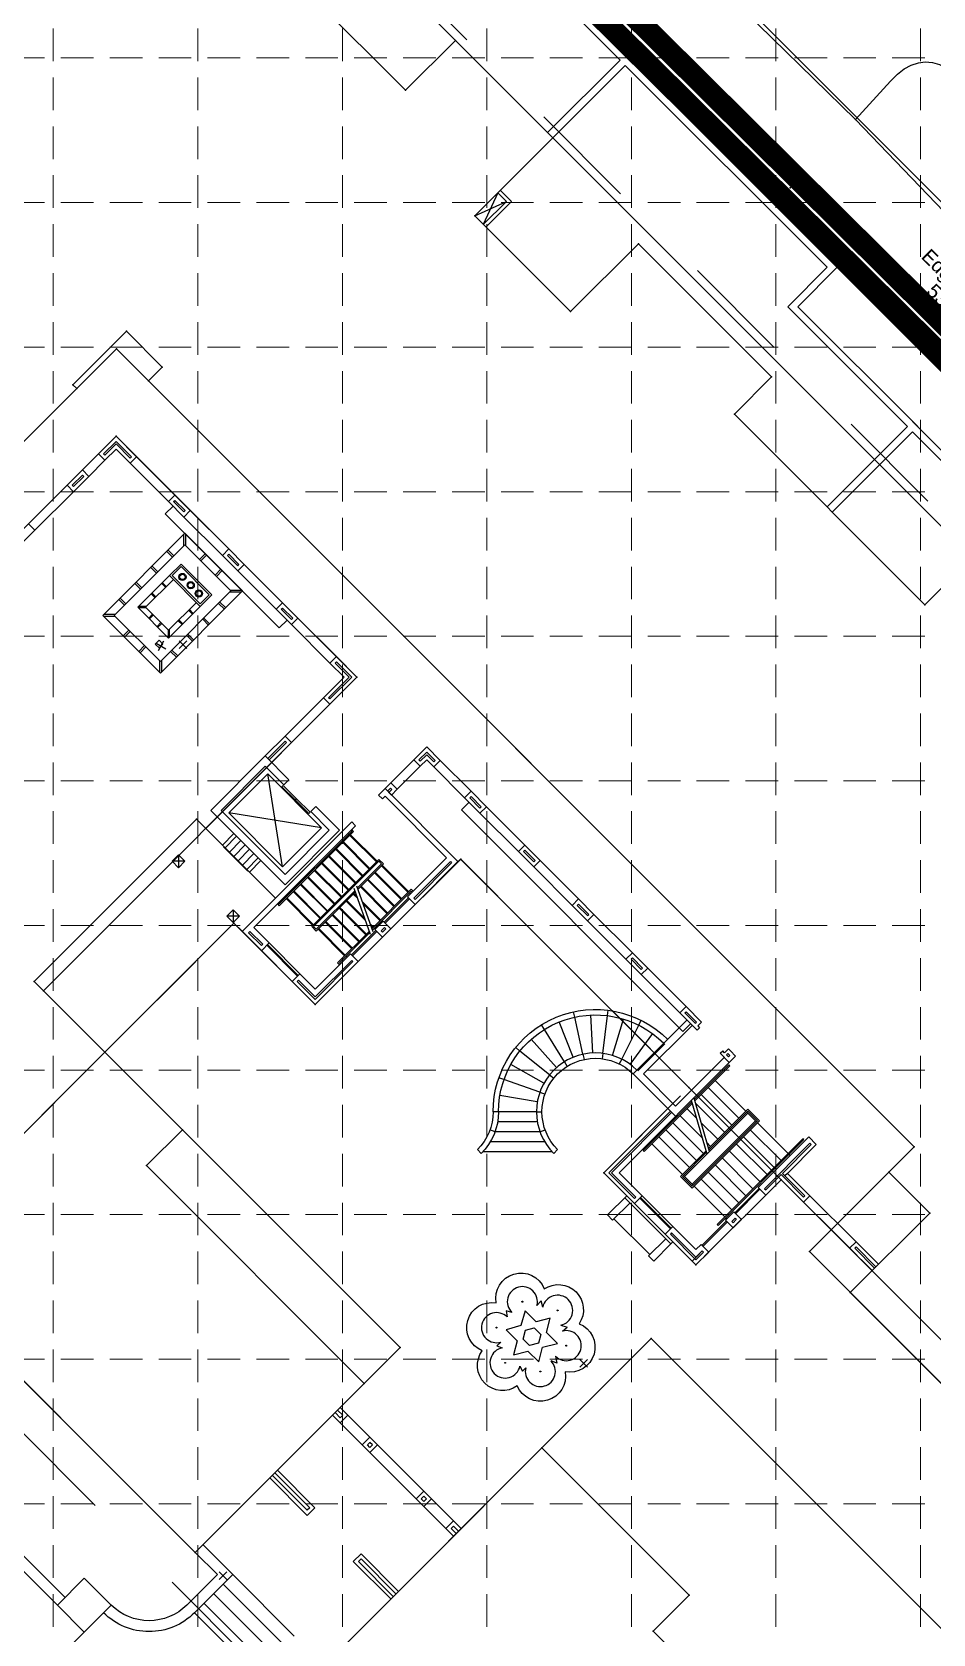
# Model space of a CAD drawing. Header units: inches. Extents: x 4833 to 5685, y 5436 to 5969.
# Drawn here: x 5190.3 to 5273.2, y 5690.5 to 5837.8 of the extents above; entities that cross this region are included whole.
import ezdxf
from ezdxf.enums import TextEntityAlignment as Align

# ---------------------------------------------------------------- set-up
doc = ezdxf.new("R2010")
doc.units = ezdxf.units.IN
doc.header["$LTSCALE"] = 20
doc.header["$MEASUREMENT"] = 0
for name, pattern in [('DASH', [1, 0.5, -0.5]), ('HIDDEN', [0.375, 0.25, -0.125]), ('LEADER_LINE', [2, 1, 1])]:
    doc.linetypes.add(name, pattern=pattern)
for name, color, linetype in [('1 LIMITS OF DISTURBANCE', 1, 'DASH'), ('20051228_SURVEY', 14, 'Continuous'), ('BOUNDARY', 14, 'Continuous'), ('GRID', 254, 'HIDDEN'), ('MOVE', 12, 'Continuous'), ('OTL_BLDG', 12, 'Continuous'), ('OTL_BLDG_BOX', 14, 'Continuous'), ('OTL_GARAGE', 14, 'DASH'), ('PROPOSED_GRADING', 14, 'Continuous'), ('SILT FENCE', 200, 'Continuous'), ('STAIRS', 6, 'Continuous'), ('WALLS', 14, 'Continuous')]:
    doc.layers.add(name, color=color, linetype=linetype)
doc.styles.get("Standard").update_dxf_attribs({"font": 'ARIAL.TTF'})

msp = doc.modelspace()

# ---------------------------------------------------------------- linework, layer by layer
at = {"layer": '1 LIMITS OF DISTURBANCE', "const_width": 2, "flags": 128}
msp.add_lwpolyline([(5095.86, 5766.56), (5098.37, 5774.02), (5209.73, 5874.99), (5389.24, 5696.87), (5394.34, 5687.25), (5288.14, 5590.84), (5277.71, 5589.78), (5268.4, 5593.51)], close=True, dxfattribs=at)
at = {"layer": '20051228_SURVEY', "color": 7, "linetype": 'Continuous'}
for p, q in [((5248.95, 5846.52), (5266.13, 5829.79)), ((5260.99, 5823.77), (5243.21, 5841.15)), ((5266.13, 5829.79), (5287.03, 5807.93)), ((5281.36, 5802.84), (5260.99, 5823.77))]:
    msp.add_line(p, q, dxfattribs=at)
for p in [(5266.13, 5829.79), (5260.11, 5823.49), (5260.99, 5823.77)]:
    msp.add_point(p, dxfattribs=at)
at = {"layer": 'BOUNDARY', "color": 7, "linetype": 'Continuous', "flags": 128}
msp.add_lwpolyline([(5209.22, 5872.83), (5385.99, 5696.05)], dxfattribs=at)
at = {"layer": 'GRID', "color": 252, "linetype": 'HIDDEN', "lineweight": 0, "ltscale": 0.6}
for p, q in [((5192.3, 5955.14), (5192.3, 5489.58)), ((5205.6, 5955.14), (5205.6, 5489.58)), ((5218.9, 5955.14), (5218.9, 5489.58)), ((5232.2, 5955.14), (5232.2, 5489.58)), ((5245.5, 5955.14), (5245.5, 5489.58)), ((5258.8, 5955.14), (5258.8, 5489.58)), ((5272.1, 5955.14), (5272.1, 5489.58)), ((4846.5, 5835.44), (5671.1, 5835.44)), ((4846.5, 5822.14), (5671.1, 5822.14)), ((4846.5, 5808.84), (5671.1, 5808.84)), ((4846.5, 5795.54), (5671.1, 5795.54)), ((4846.5, 5782.24), (5671.1, 5782.24)), ((4846.5, 5768.94), (5671.1, 5768.94)), ((4846.5, 5755.64), (5671.1, 5755.64)), ((4846.5, 5742.34), (5671.1, 5742.34)), ((4846.5, 5729.04), (5671.1, 5729.04)), ((4846.5, 5715.74), (5671.1, 5715.74)), ((4846.5, 5702.44), (5671.1, 5702.44))]:
    msp.add_line(p, q, dxfattribs=at)
at = {"layer": 'MOVE', "color": 7, "linetype": 'Continuous', "flags": 128}
for points in [[(5393.42, 5702.77), (5181.29, 5914.9)], [(5209.22, 5872.83), (5244.57, 5837.47)], [(5244.57, 5837.47), (5279.93, 5802.12)]]:
    msp.add_lwpolyline(points, dxfattribs=at)
at = {"layer": 'MOVE', "color": 7, "linetype": 'DASH', "flags": 128}
msp.add_lwpolyline([(5120.68, 5777.77), (5208.87, 5858.58), (5367.09, 5700.36), (5278.9, 5619.55), (5120.68, 5777.77)], close=True, dxfattribs=at)
at = {"layer": 'MOVE', "color": 7, "linetype": 'Continuous'}
msp.add_point((5244.57, 5837.47), dxfattribs=at)
at = {"layer": 'OTL_BLDG', "color": 7, "linetype": 'Continuous'}
for p, q in [((5229.32, 5837.05), (5238.27, 5828.1)), ((5238.27, 5828.1), (5231.09, 5820.9)), ((5199.03, 5810.3), (5194.11, 5805.38)), ((5201.06, 5805.73), (5202.33, 5807)), ((5271.51, 5735.29), (5201.06, 5805.73)), ((5194.11, 5805.38), (5194.46, 5805.03)), ((5190.54, 5750.49), (5205.48, 5765.43)), ((5205.48, 5765.43), (5206.34, 5764.57)), ((5204.18, 5736.85), (5190.54, 5750.49))]:
    msp.add_line(p, q, dxfattribs=at)
at = {"layer": 'OTL_BLDG', "color": 7, "linetype": 'Continuous', "flags": 128}
for points in [[(5216.24, 5840.94), (5224.72, 5832.46)], [(5224.72, 5832.46), (5229.32, 5837.05)], [(5231.09, 5820.9), (5239.89, 5812.1)], [(5239.89, 5812.1), (5246.14, 5818.34)], [(5246.14, 5818.34), (5258.4, 5806.09)], [(5202.33, 5807), (5199.03, 5810.3)], [(5258.4, 5806.09), (5254.98, 5802.67)], [(5194.46, 5805.03), (5172.54, 5783.11)], [(5254.98, 5802.67), (5272.51, 5785.14)], [(5198.09, 5800.64), (5171.6, 5774.15)], [(5220.24, 5778.48), (5198.09, 5800.64)], [(5272.51, 5785.14), (5275.93, 5788.56)], [(5206.34, 5764.57), (5220.24, 5778.48)], [(5200.88, 5733.55), (5204.18, 5736.85)], [(5269.18, 5732.96), (5271.51, 5735.29)], [(5220.92, 5713.52), (5200.88, 5733.55)], [(5272.95, 5729.19), (5269.18, 5732.96)], [(5265.64, 5721.88), (5272.95, 5729.19)], [(5180.61, 5722.71), (5205.36, 5697.96)], [(5275.48, 5712.04), (5265.64, 5721.88)], [(5205.36, 5697.96), (5220.92, 5713.52)], [(5220.05, 5690.37), (5237.26, 5707.58)], [(5237.26, 5707.58), (5250.81, 5694.03)], [(5250.81, 5694.03), (5247.51, 5690.73)], [(5247.51, 5690.73), (5267.63, 5670.6)]]:
    msp.add_lwpolyline(points, dxfattribs=at)
at = {"layer": 'OTL_BLDG', "color": 7, "linetype": 'Continuous'}
for p in [(5229.32, 5837.05), (5224.72, 5832.46), (5238.27, 5828.1), (5231.09, 5820.9), (5246.14, 5818.34), (5239.89, 5812.1), (5199.03, 5810.3), (5201.06, 5805.73), (5202.33, 5807), (5258.4, 5806.09), (5194.11, 5805.38), (5194.46, 5805.03), (5254.98, 5802.67), (5272.51, 5785.14), (5205.48, 5765.43), (5205.48, 5765.43), (5206.34, 5764.57), (5190.54, 5750.49), (5204.18, 5736.85), (5200.88, 5733.55), (5269.18, 5732.96), (5272.95, 5729.19), (5265.64, 5721.88), (5220.92, 5713.52), (5237.26, 5707.58), (5250.81, 5694.03), (5247.51, 5690.73)]:
    msp.add_point(p, dxfattribs=at)
at = {"layer": 'OTL_BLDG_BOX', "color": 7, "linetype": 'Continuous', "flags": 128}
for points in [[(5207.22, 5859.15), (5331.96, 5734.41)], [(5198.12, 5808.68), (5172.54, 5783.11)], [(5271.51, 5735.29), (5198.12, 5808.68)], [(5171.6, 5774.15), (5198.09, 5800.64)], [(5198.09, 5800.64), (5220.24, 5778.48)], [(5220.24, 5778.48), (5191.4, 5749.64)], [(5205.36, 5697.96), (5127.61, 5775.71)], [(5191.4, 5749.64), (5224.22, 5716.82)], [(5261.87, 5725.65), (5271.51, 5735.29)], [(5292.54, 5694.98), (5261.87, 5725.65)], [(5216.52, 5686.84), (5247.33, 5717.66)], [(5247.33, 5717.66), (5309.88, 5655.11)], [(5224.22, 5716.82), (5205.36, 5697.96)]]:
    msp.add_lwpolyline(points, dxfattribs=at)
at = {"layer": 'OTL_BLDG_BOX', "color": 7, "linetype": 'Continuous'}
for p in [(5198.12, 5808.68), (5198.09, 5800.64), (5220.24, 5778.48), (5191.4, 5749.64), (5271.51, 5735.29), (5261.87, 5725.65), (5247.33, 5717.66), (5224.22, 5716.82), (5205.36, 5697.96)]:
    msp.add_point(p, dxfattribs=at)
at = {"layer": 'OTL_GARAGE', "color": 7, "linetype": 'DASH'}
for p, q in [((5210.99, 5869.64), (5339.09, 5741.54)), ((5229.79, 5761.75), (5216.41, 5748.37)), ((5250.79, 5740.74), (5229.79, 5761.75)), ((5208.93, 5755.85), (5175.99, 5722.91)), ((5216.41, 5748.37), (5208.93, 5755.85)), ((5242.96, 5732.9), (5250.79, 5740.74)), ((5251.44, 5724.42), (5242.96, 5732.9)), ((5259.28, 5732.25), (5251.44, 5724.42)), ((5294.55, 5696.99), (5259.28, 5732.25))]:
    msp.add_line(p, q, dxfattribs=at)
at = {"layer": 'OTL_GARAGE', "color": 7, "linetype": 'Continuous'}
for p in [(5229.79, 5761.75), (5208.93, 5755.85), (5216.41, 5748.37), (5250.79, 5740.74), (5242.96, 5732.9), (5259.28, 5732.25), (5251.44, 5724.42)]:
    msp.add_point(p, dxfattribs=at)
at = {"layer": 'PROPOSED_GRADING', "color": 7, "linetype": 'LEADER_LINE', "flags": 128}
msp.add_lwpolyline([(5266.13, 5829.79), (5269.35, 5833.31), (5269.98, 5833.93), (5270.61, 5834.42), (5271.25, 5834.77), (5271.9, 5834.99), (5272.54, 5835.07), (5273.19, 5835.02), (5273.85, 5834.84), (5274.5, 5834.52), (5275.16, 5834.07), (5275.83, 5833.48), (5275.83, 5833.48)], dxfattribs=at)
at = {"layer": 'SILT FENCE', "const_width": 2, "flags": 128}
msp.add_lwpolyline([(5380.66, 5677.02), (5391.37, 5687.45), (5384.79, 5698.44), (5208.77, 5872.74)], dxfattribs=at)
at = {"layer": 'STAIRS', "color": 7, "linetype": 'Continuous', "flags": 128}
for points in [[(5212.93, 5757.62), (5213.1, 5757.44), (5219.94, 5764.28), (5219.76, 5764.46)], [(5213.02, 5757.71), (5213.1, 5757.62), (5219.76, 5764.28), (5219.67, 5764.37)], [(5221.38, 5760.83), (5218.94, 5763.28)], [(5221.44, 5760.89), (5219, 5763.34)], [(5219.5, 5764.01), (5219.41, 5764.1)], [(5222.03, 5761.48), (5219.59, 5763.93)], [(5222.09, 5761.54), (5219.64, 5763.98)], [(5216.49, 5755.12), (5216.08, 5755.53), (5222.27, 5761.72), (5222.68, 5761.3), (5220.34, 5758.96)], [(5216.49, 5755.29), (5216.26, 5755.53), (5222.27, 5761.54), (5222.5, 5761.3), (5220.3, 5759.1)], [(5219.5, 5758.95), (5217.05, 5761.39)], [(5220.09, 5759.54), (5217.64, 5761.98)], [(5220.15, 5759.59), (5217.7, 5762.04)], [(5220.73, 5760.18), (5218.29, 5762.63)], [(5220.79, 5760.24), (5218.35, 5762.69)], [(5218.14, 5757.59), (5215.7, 5760.04)], [(5218.2, 5757.65), (5215.76, 5760.1)], [(5218.79, 5758.24), (5216.34, 5760.68)], [(5218.85, 5758.3), (5216.4, 5760.74)], [(5219.44, 5758.89), (5216.99, 5761.33)], [(5221.26, 5759.89), (5223.71, 5757.44)], [(5221.85, 5760.48), (5224.3, 5758.03)], [(5221.91, 5760.54), (5224.36, 5758.09)], [(5222.5, 5761.13), (5224.95, 5758.68)], [(5222.56, 5761.19), (5225.01, 5758.74)], [(5216.85, 5756.29), (5214.4, 5758.74)], [(5216.9, 5756.35), (5214.46, 5758.8)], [(5217.49, 5756.94), (5215.05, 5759.39)], [(5217.55, 5757), (5215.11, 5759.45)], [(5220.07, 5758.87), (5216.49, 5755.29)], [(5220.1, 5758.73), (5216.49, 5755.12)], [(5219.97, 5759.07), (5221.47, 5754.85)], [(5220.21, 5759.3), (5221.7, 5755.08)], [(5220.56, 5759.18), (5223, 5756.74)], [(5220.62, 5759.24), (5223.06, 5756.8)], [(5221.21, 5759.83), (5223.65, 5757.38)], [(5221.63, 5755.36), (5225.24, 5758.98), (5225.42, 5758.8)], [(5221.67, 5755.22), (5225.24, 5758.8), (5225.33, 5758.71)], [(5225.09, 5758.65), (5225.18, 5758.56)], [(5213.66, 5758.18), (5213.58, 5758.27)], [(5216.2, 5755.65), (5213.75, 5758.09)], [(5216.26, 5755.71), (5213.81, 5758.15)], [(5220.73, 5757.83), (5222.41, 5756.15)], [(5220.79, 5757.65), (5222.35, 5756.09)], [(5224.98, 5758.18), (5222.74, 5755.94)], [(5225.07, 5758.09), (5222.83, 5755.85)], [(5221.44, 5755.82), (5221.77, 5755.5)], [(5221.51, 5755.64), (5221.71, 5755.44)], [(5221.97, 5755.17), (5219.73, 5752.94)], [(5222.06, 5755.09), (5219.82, 5752.85)], [(5214.78, 5750.99), (5211.95, 5753.82)], [(5214.84, 5751.05), (5212.01, 5753.88)], [(5240.15, 5743.52), (5238.84, 5746.77)], [(5241.03, 5743.79), (5240.29, 5747.21)], [(5241.94, 5743.91), (5241.78, 5747.41)], [(5242.86, 5743.87), (5243.29, 5747.35)], [(5243.76, 5743.68), (5244.77, 5747.03)], [(5238.6, 5742.56), (5236.28, 5745.19)], [(5239.34, 5743.11), (5237.5, 5746.08)], [(5244.61, 5743.34), (5246.17, 5746.47)], [(5245.39, 5742.86), (5247.46, 5745.69)], [(5237.97, 5741.9), (5235.24, 5744.09)], [(5246.08, 5742.26), (5248.56, 5744.74)], [(5237.45, 5741.14), (5234.4, 5742.84)], [(5251.28, 5739.64), (5254.47, 5742.83)], [(5251.32, 5739.5), (5254.56, 5742.74)], [(5254.47, 5742.83), (5254.56, 5742.74)], [(5237.08, 5740.3), (5233.77, 5741.47)], [(5255.38, 5737.91), (5252.55, 5740.74)], [(5256.03, 5738.56), (5253.2, 5741.39)], [(5236.84, 5739.41), (5233.39, 5740)], [(5246.57, 5734.93), (5251.04, 5739.4)], [(5246.66, 5734.85), (5251.08, 5739.26)], [(5250.99, 5739.57), (5252.43, 5734.64)], [(5251.23, 5739.8), (5252.66, 5734.87)], [(5254.09, 5736.61), (5251.36, 5739.34)], [(5254.73, 5737.26), (5251.91, 5740.09)], [(5236.77, 5738.5), (5233.27, 5738.5)], [(5252, 5736.11), (5249.96, 5738.15)], [(5250.37, 5732.55), (5256.21, 5738.38)], [(5251.47, 5737.94), (5250.61, 5738.79)], [(5252.59, 5735.12), (5256.21, 5738.73)], [(5252.63, 5734.98), (5256.21, 5738.56)], [(5257, 5737.59), (5256.12, 5738.47)], [(5257.27, 5737.67), (5256.21, 5738.73)], [(5257.09, 5737.67), (5256.21, 5738.56)], [(5237.06, 5736.67), (5232.95, 5736.67)], [(5236.77, 5737.58), (5233.27, 5737.58)], [(5251.49, 5734.02), (5248.67, 5736.85)], [(5252.14, 5734.67), (5249.31, 5737.5)], [(5251.08, 5731.84), (5256.91, 5737.67)], [(5251.08, 5731.66), (5257.09, 5737.67)], [(5251.08, 5731.49), (5257.27, 5737.67)], [(5253.44, 5735.97), (5251.9, 5737.51)], [(5259.27, 5734.02), (5256.44, 5736.85)], [(5259.92, 5734.67), (5257.09, 5737.5)], [(5238.2, 5734.83), (5231.84, 5734.83)], [(5237.52, 5735.75), (5232.52, 5735.75)], [(5246.57, 5734.93), (5246.66, 5734.85)], [(5250.2, 5732.72), (5247.37, 5735.55)], [(5250.85, 5733.37), (5248.02, 5736.2)], [(5250.02, 5732.55), (5252.35, 5734.88)], [(5252.79, 5735.32), (5252.43, 5735.68)], [(5253.38, 5728.13), (5261.28, 5736.02)], [(5253.47, 5728.04), (5261.36, 5735.94)], [(5257.33, 5732.08), (5254.5, 5734.9)], [(5257.98, 5732.72), (5255.15, 5735.55)], [(5258.62, 5733.37), (5255.8, 5736.2)], [(5261.36, 5735.94), (5261.28, 5736.02)], [(5250.2, 5732.55), (5252.39, 5734.75)], [(5256.03, 5730.78), (5253.2, 5733.61)], [(5256.68, 5731.43), (5253.85, 5734.26)], [(5260.01, 5734.58), (5260.1, 5734.49)], [(5251.08, 5731.49), (5250.02, 5732.55)], [(5251.08, 5731.66), (5250.2, 5732.55)], [(5251.17, 5731.75), (5250.29, 5732.64)], [(5254.73, 5729.48), (5251.91, 5732.31)], [(5255.38, 5730.13), (5252.55, 5732.96)], [(5249.11, 5727.75), (5246.28, 5730.57)], [(5249.17, 5727.8), (5246.34, 5730.63)], [(5254.09, 5728.84), (5251.26, 5731.66)], [(5257.24, 5731.46), (5255, 5729.22)], [(5257.33, 5731.37), (5255.09, 5729.13)], [(5254.23, 5728.45), (5251.99, 5726.21)], [(5254.32, 5728.36), (5252.08, 5726.12)], [(5253.47, 5728.04), (5253.38, 5728.13)], [(5254.17, 5728.75), (5254.26, 5728.66)]]:
    msp.add_lwpolyline(points, dxfattribs=at)
at = {"layer": 'WALLS', "color": 7, "linetype": 'Continuous', "flags": 128}
for points in [[(5210.98, 5869.64), (5338.38, 5742.24)], [(5237.79, 5828.57), (5244.45, 5835.23), (5214.69, 5864.98)], [(5237.79, 5828.57), (5244.45, 5835.23)], [(5263.5, 5794.14), (5270.89, 5801.53), (5259.88, 5812.55), (5263.5, 5816.18), (5244.92, 5834.75), (5231.08, 5820.91)], [(5238.26, 5828.1), (5244.92, 5834.75)], [(5234.46, 5822.23), (5233.43, 5823.26)], [(5231.08, 5820.91), (5233.99, 5822.23)], [(5233.2, 5823.03), (5231.87, 5820.11)], [(5231.87, 5820.11), (5233.99, 5822.23)], [(5232.11, 5819.88), (5234.46, 5822.23)], [(5233.99, 5822.23), (5233.2, 5823.03)], [(5271.84, 5801.53), (5260.82, 5812.55), (5264.44, 5816.18)], [(5271.37, 5802.01), (5282.39, 5790.99), (5286.01, 5794.61)], [(5196.47, 5799.03), (5198.08, 5800.64)], [(5198.08, 5800.16), (5196.93, 5799.02)], [(5197.05, 5798.9), (5198.08, 5799.93)], [(5199.96, 5798.75), (5198.08, 5800.64)], [(5199.49, 5798.75), (5198.08, 5800.16)], [(5199.37, 5798.63), (5198.08, 5799.93)], [(5263.97, 5793.67), (5271.37, 5801.06), (5282.39, 5790.04), (5286.01, 5793.67), (5304.59, 5775.09), (5290.74, 5761.24)], [(5196.47, 5799.03), (5194.98, 5797.54)], [(5197.06, 5798.44), (5195.57, 5796.95)], [(5197.06, 5798.44), (5196.47, 5799.03)], [(5197.05, 5798.9), (5196.93, 5799.02)], [(5197.06, 5798.44), (5198.08, 5799.46)], [(5199.37, 5798.16), (5198.08, 5799.46)], [(5199.37, 5798.16), (5199.96, 5798.75)], [(5199.37, 5798.63), (5199.49, 5798.75)], [(5203.5, 5795.22), (5199.96, 5798.75)], [(5193.57, 5796.13), (5194.98, 5797.54)], [(5194.04, 5796.13), (5194.98, 5797.07)], [(5194.16, 5795.54), (5195.57, 5796.95)], [(5194.16, 5796.01), (5195.1, 5796.95)], [(5195.57, 5796.95), (5194.98, 5797.54)], [(5195.1, 5796.95), (5194.98, 5797.07)], [(5202.91, 5794.63), (5199.37, 5798.16)], [(5190.03, 5792.59), (5193.57, 5796.13)], [(5190.62, 5792), (5194.16, 5795.54)], [(5194.16, 5795.54), (5193.57, 5796.13)], [(5194.16, 5796.01), (5194.04, 5796.13)], [(5202.61, 5793.51), (5203.32, 5794.21)], [(5204.32, 5793.21), (5202.91, 5794.63), (5203.5, 5795.22)], [(5203.38, 5794.63), (5203.5, 5794.74)], [(5204.32, 5793.68), (5203.38, 5794.63)], [(5204.91, 5793.8), (5203.5, 5795.22)], [(5204.44, 5793.8), (5203.5, 5794.74)], [(5204.32, 5793.21), (5204.91, 5793.8)], [(5204.32, 5793.68), (5204.44, 5793.8)], [(5208.45, 5790.27), (5204.91, 5793.8)], [(5189.21, 5790.59), (5190.62, 5792), (5190.03, 5792.59)], [(5213.1, 5783.02), (5202.61, 5793.51)], [(5207.86, 5789.68), (5204.32, 5793.21)], [(5204.33, 5790.57), (5204.33, 5791.63)], [(5204.49, 5790.57), (5204.49, 5791.63)], [(5203.27, 5789.51), (5202.74, 5790.04)], [(5203.39, 5789.63), (5202.86, 5790.16)], [(5205.76, 5789.3), (5206.29, 5789.83)], [(5205.88, 5789.18), (5206.41, 5789.71)], [(5209.27, 5788.26), (5207.86, 5789.68), (5208.45, 5790.27)], [(5208.33, 5789.68), (5208.45, 5789.79)], [(5209.27, 5788.73), (5208.33, 5789.68)], [(5209.86, 5788.85), (5208.45, 5790.27)], [(5209.39, 5788.85), (5208.45, 5789.79)], [(5201.8, 5788.04), (5201.27, 5788.57)], [(5201.92, 5788.16), (5201.39, 5788.69)], [(5207.19, 5787.87), (5207.72, 5788.4)], [(5207.31, 5787.75), (5207.84, 5788.28)], [(5209.27, 5788.26), (5209.86, 5788.85)], [(5209.27, 5788.73), (5209.39, 5788.85)], [(5212.81, 5784.73), (5209.27, 5788.26)], [(5213.4, 5785.32), (5209.86, 5788.85)], [(5200.33, 5786.57), (5199.8, 5787.1)], [(5200.45, 5786.69), (5199.92, 5787.22)], [(5205.83, 5784.99), (5202.92, 5782.08), (5200.09, 5784.91), (5203, 5787.82)], [(5205.47, 5785.35), (5202.92, 5782.79), (5200.8, 5784.91), (5203.35, 5787.47)], [(5202.63, 5786.75), (5202.28, 5787.1)], [(5202.7, 5786.82), (5202.35, 5787.17)], [(5208.57, 5786.49), (5209.63, 5786.49)], [(5198.86, 5785.1), (5198.33, 5785.63)], [(5198.98, 5785.22), (5198.45, 5785.75)], [(5200.86, 5784.97), (5200.15, 5784.97)], [(5201.68, 5785.79), (5201.32, 5786.14)], [(5201.75, 5785.86), (5201.39, 5786.22)], [(5207.52, 5785.27), (5208.05, 5784.74)], [(5207.63, 5785.39), (5208.17, 5784.86)], [(5208.57, 5786.32), (5209.63, 5786.32)], [(5214.22, 5783.31), (5212.81, 5784.73), (5213.4, 5785.32)], [(5214.81, 5783.9), (5213.4, 5785.32)], [(5198, 5784.24), (5196.94, 5784.24)], [(5198, 5784.07), (5196.94, 5784.07)], [(5200.86, 5784.85), (5200.15, 5784.85)], [(5201.44, 5784.28), (5201.08, 5783.92)], [(5201.51, 5784.2), (5201.15, 5783.85)], [(5202.21, 5783.5), (5201.86, 5783.15)], [(5203.8, 5783.67), (5204.15, 5783.32)], [(5203.87, 5783.74), (5204.22, 5783.39)], [(5204.76, 5784.63), (5205.11, 5784.27)], [(5204.83, 5784.7), (5205.18, 5784.35)], [(5206.05, 5783.8), (5206.58, 5783.27)], [(5206.16, 5783.92), (5206.69, 5783.38)], [(5213.1, 5783.02), (5213.81, 5783.72)], [(5213.28, 5784.73), (5213.4, 5784.84)], [(5214.22, 5783.78), (5213.28, 5784.73)], [(5214.34, 5783.9), (5213.4, 5784.84)], [(5214.22, 5783.31), (5214.81, 5783.9)], [(5214.22, 5783.78), (5214.34, 5783.9)], [(5214.81, 5783.9), (5218.35, 5780.37)], [(5199.27, 5782.81), (5198.74, 5782.28)], [(5199.39, 5782.69), (5198.86, 5782.16)], [(5202.28, 5783.43), (5201.93, 5783.08)], [(5202.86, 5782.85), (5202.86, 5782.14)], [(5202.98, 5782.85), (5202.98, 5782.14)], [(5204.57, 5782.33), (5205.1, 5781.8)], [(5204.69, 5782.44), (5205.22, 5781.91)], [(5214.22, 5783.31), (5217.76, 5779.78)], [(5200.7, 5781.38), (5200.17, 5780.85)], [(5200.82, 5781.26), (5200.29, 5780.73)], [(5201.78, 5781.6), (5202.65, 5781.1)], [(5202.46, 5781.78), (5201.96, 5780.91)], [(5203.1, 5780.85), (5203.63, 5780.32)], [(5203.22, 5780.97), (5203.75, 5780.44)], [(5204.59, 5781.82), (5203.89, 5781.11)], [(5203.89, 5781.82), (5204.59, 5781.11)], [(5202.08, 5780), (5202.08, 5778.94)], [(5202.25, 5780), (5202.25, 5778.94)], [(5217.76, 5779.78), (5218.35, 5780.37)], [(5217.76, 5779.78), (5219.06, 5778.48)], [(5218.23, 5779.78), (5218.35, 5779.89)], [(5218.23, 5779.78), (5219.53, 5778.48)], [(5220.23, 5778.48), (5218.35, 5780.37)], [(5219.76, 5778.48), (5218.35, 5779.89)], [(5217.17, 5776.59), (5219.06, 5778.48)], [(5217.64, 5776.59), (5219.53, 5778.48)], [(5217.76, 5776.01), (5220.23, 5778.48)], [(5217.76, 5776.48), (5219.76, 5778.48)], [(5217.17, 5776.59), (5213.63, 5773.06)], [(5217.76, 5776.01), (5217.17, 5776.59)], [(5217.76, 5776.48), (5217.64, 5776.59)], [(5217.76, 5776.01), (5214.22, 5772.47)], [(5211.81, 5771.23), (5213.63, 5773.06)], [(5213.63, 5772.59), (5212.04, 5771)], [(5213.75, 5772.47), (5212.16, 5770.88)], [(5213.63, 5773.06), (5214.22, 5772.47), (5212.4, 5770.64)], [(5213.63, 5772.59), (5213.75, 5772.47)], [(5225.48, 5770.88), (5226.66, 5772.06)], [(5226.66, 5772.06), (5227.91, 5770.81)], [(5211.81, 5771.23), (5206.8, 5766.22)], [(5211.81, 5770.29), (5207.74, 5766.22), (5213.63, 5760.33), (5217.7, 5764.4), (5215.99, 5766.11)], [(5213.99, 5769.05), (5211.81, 5771.23)], [(5213.52, 5768.58), (5211.81, 5770.29)], [(5223.36, 5768.76), (5225.48, 5770.88)], [(5226.07, 5770.29), (5223.95, 5768.17)], [(5226.07, 5770.29), (5225.48, 5770.88)], [(5225.95, 5770.88), (5226.66, 5771.59), (5227.44, 5770.81)], [(5226.07, 5770.76), (5225.95, 5770.88)], [(5226.07, 5770.76), (5226.66, 5771.35)], [(5226.07, 5770.29), (5226.66, 5770.88)], [(5227.32, 5770.69), (5226.66, 5771.35)], [(5227.32, 5770.22), (5226.66, 5770.88)], [(5227.32, 5770.22), (5227.91, 5770.81)], [(5227.32, 5770.69), (5227.44, 5770.81)], [(5227.32, 5770.22), (5230.15, 5767.39)], [(5227.91, 5770.81), (5230.74, 5767.98)], [(5213.4, 5761.04), (5212.04, 5769.58)], [(5213.52, 5768.58), (5213.99, 5769.05)], [(5222.83, 5768.23), (5223.36, 5768.76), (5223.95, 5768.17)], [(5213.34, 5768.4), (5213.46, 5768.52)], [(5213.34, 5768.4), (5214.58, 5767.17)], [(5213.46, 5768.52), (5214.69, 5767.28)], [(5214.58, 5767.17), (5214.69, 5767.28)], [(5214.58, 5767.17), (5214.69, 5767.28)], [(5215.93, 5766.05), (5214.69, 5767.28)], [(5222.83, 5768.23), (5222.24, 5767.64), (5222.59, 5767.28)], [(5222.59, 5767.28), (5222.83, 5767.52)], [(5222.83, 5768.23), (5229.54, 5761.51)], [(5222.83, 5768.23), (5223.42, 5767.64)], [(5228.48, 5761.86), (5222.83, 5767.52)], [(5223.06, 5767.99), (5223.34, 5768.27)], [(5223.18, 5767.87), (5223.46, 5768.15)], [(5223.34, 5768.27), (5223.46, 5768.15)], [(5223.42, 5767.64), (5223.95, 5768.17)], [(5231.56, 5765.97), (5230.15, 5767.39), (5230.74, 5767.98)], [(5230.62, 5767.39), (5230.74, 5767.51)], [(5231.56, 5766.44), (5230.62, 5767.39)], [(5232.15, 5766.56), (5230.74, 5767.98)], [(5231.68, 5766.56), (5230.74, 5767.51)], [(5192.69, 5693.13), (5118.68, 5767.14)], [(5193.39, 5693.83), (5120.09, 5767.14)], [(5206.8, 5766.22), (5213.63, 5759.39)], [(5216.99, 5764.63), (5208.45, 5765.99)], [(5213.63, 5759.39), (5218.64, 5764.4), (5216.46, 5766.58)], [(5215.81, 5765.93), (5214.58, 5767.17)], [(5215.81, 5765.93), (5215.93, 5766.05)], [(5215.99, 5766.11), (5216.46, 5766.58)], [(5250.24, 5745.88), (5229.85, 5766.27), (5230.56, 5766.98)], [(5231.56, 5765.97), (5232.15, 5766.56)], [(5231.56, 5766.44), (5231.68, 5766.56)], [(5231.56, 5765.97), (5235.1, 5762.44)], [(5232.15, 5766.56), (5235.69, 5763.03)], [(5205.47, 5765.43), (5207.87, 5763.03)], [(5219.76, 5765.16), (5209.69, 5755.09)], [(5220.12, 5764.81), (5210.75, 5755.44)], [(5219.76, 5765.16), (5220.12, 5764.81)], [(5207.87, 5763.03), (5208.93, 5764.09)], [(5207.87, 5763.03), (5208.11, 5762.79), (5210.11, 5760.79)], [(5207.99, 5762.91), (5207.96, 5762.88)], [(5207.96, 5762.88), (5210.2, 5760.64)], [(5208.11, 5762.79), (5209.17, 5763.85)], [(5208.51, 5762.39), (5209.57, 5763.45)], [(5208.91, 5761.99), (5209.97, 5763.05)], [(5236.51, 5761.02), (5235.1, 5762.44), (5235.69, 5763.03)], [(5237.1, 5761.61), (5235.69, 5763.03)], [(5203.23, 5761.54), (5203.82, 5760.95), (5204.41, 5761.54), (5203.82, 5762.13)], [(5203.23, 5761.54), (5203.82, 5762.13), (5203.82, 5760.95)], [(5204.41, 5761.54), (5203.23, 5761.54)], [(5293.83, 5697.69), (5229.78, 5761.75), (5216.4, 5748.37), (5208.92, 5755.85)], [(5209.31, 5761.59), (5210.37, 5762.65)], [(5209.71, 5761.19), (5210.77, 5762.25)], [(5210.11, 5760.79), (5211.17, 5761.85)], [(5210.35, 5760.55), (5211.41, 5761.61)], [(5228.48, 5761.86), (5224.89, 5758.27)], [(5228.84, 5761.51), (5225.48, 5758.15)], [(5225.6, 5757.56), (5229.54, 5761.51)], [(5225.6, 5758.03), (5228.95, 5761.39)], [(5228.84, 5761.51), (5228.95, 5761.39)], [(5235.57, 5762.44), (5235.69, 5762.56)], [(5236.51, 5761.49), (5235.57, 5762.44)], [(5236.63, 5761.61), (5235.69, 5762.56)], [(5236.51, 5761.02), (5237.1, 5761.61)], [(5236.51, 5761.49), (5236.63, 5761.61)], [(5237.1, 5761.61), (5240.64, 5758.08)], [(5210.35, 5760.55), (5210.11, 5760.79)], [(5210.23, 5760.67), (5210.2, 5760.64)], [(5210.35, 5760.55), (5212.75, 5758.15)], [(5236.51, 5761.02), (5240.05, 5757.49)], [(5219.91, 5758.53), (5220.3, 5758.14)], [(5219.97, 5758.59), (5220.23, 5758.33)], [(5208.27, 5756.5), (5208.86, 5757.09)], [(5218.61, 5757.24), (5221.06, 5754.79)], [(5218.67, 5757.3), (5221.12, 5754.85)], [(5219.26, 5757.89), (5221.01, 5756.14)], [(5219.32, 5757.94), (5220.95, 5756.32)], [(5225.6, 5757.56), (5224.89, 5758.27)], [(5225.6, 5758.03), (5225.48, 5758.15)], [(5241.46, 5756.07), (5240.05, 5757.49), (5240.64, 5758.08)], [(5240.52, 5757.49), (5240.64, 5757.61)], [(5241.46, 5756.55), (5240.52, 5757.49)], [(5242.05, 5756.66), (5240.64, 5758.08)], [(5241.58, 5756.66), (5240.64, 5757.61)], [(5208.92, 5755.85), (5175.98, 5722.91)], [(5209.45, 5756.5), (5208.27, 5756.5)], [(5208.27, 5756.5), (5208.86, 5755.91)], [(5217.32, 5755.94), (5219.76, 5753.5)], [(5217.38, 5756), (5219.82, 5753.55)], [(5217.97, 5756.59), (5220.41, 5754.14)], [(5218.02, 5756.65), (5220.47, 5754.2)], [(5222.65, 5756.03), (5221.88, 5755.26)], [(5223.36, 5755.32), (5222.65, 5756.03)], [(5241.46, 5756.07), (5242.05, 5756.66)], [(5241.46, 5756.55), (5241.58, 5756.66)], [(5241.46, 5756.07), (5245, 5752.54)], [(5242.05, 5756.66), (5245.59, 5753.13)], [(5209.69, 5755.09), (5211.45, 5753.32)], [(5210.39, 5755.09), (5210.28, 5754.97)], [(5210.28, 5754.97), (5211.45, 5753.79)], [(5210.39, 5755.09), (5211.57, 5753.91)], [(5210.75, 5755.44), (5212.16, 5754.03)], [(5212.16, 5754.03), (5211.45, 5753.32)], [(5212.16, 5754.03), (5214.99, 5751.2)], [(5216.67, 5755.29), (5219.11, 5752.85)], [(5216.73, 5755.35), (5219.17, 5752.91)], [(5218.47, 5752.2), (5221.39, 5755.13)], [(5218.64, 5752.2), (5221.43, 5754.99)], [(5222.59, 5754.56), (5221.88, 5755.26)], [(5222.77, 5755.44), (5222.47, 5755.15)], [(5222.59, 5755.03), (5222.47, 5755.15)], [(5222.59, 5754.56), (5223.36, 5755.32)], [(5222.59, 5755.03), (5222.89, 5755.32)], [(5222.89, 5755.32), (5222.77, 5755.44)], [(5211.57, 5753.91), (5211.45, 5753.79)], [(5211.45, 5753.32), (5214.28, 5750.49)], [(5219.64, 5753.02), (5216.4, 5749.78)], [(5219.26, 5752.82), (5219.35, 5752.73)], [(5220.35, 5752.32), (5219.64, 5753.02)], [(5245, 5752.54), (5245.59, 5753.13)], [(5246.41, 5751.12), (5245, 5752.54)], [(5245.47, 5752.54), (5245.59, 5752.66)], [(5246.41, 5751.59), (5245.47, 5752.54)], [(5247, 5751.71), (5245.59, 5753.13)], [(5246.53, 5751.71), (5245.59, 5752.66)], [(5214.99, 5751.2), (5214.28, 5750.49)], [(5216.4, 5749.78), (5214.99, 5751.2)], [(5219.76, 5752.43), (5216.4, 5749.08)], [(5216.4, 5748.37), (5220.35, 5752.32)], [(5216.4, 5748.84), (5219.88, 5752.32)], [(5218.64, 5752.02), (5218.47, 5752.2)], [(5218.73, 5752.11), (5218.64, 5752.2)], [(5219.88, 5752.32), (5219.76, 5752.43)], [(5246.41, 5751.12), (5247, 5751.71)], [(5246.41, 5751.59), (5246.53, 5751.71)], [(5246.41, 5751.12), (5249.95, 5747.59)], [(5247, 5751.71), (5250.54, 5748.18)], [(5216.4, 5748.37), (5214.28, 5750.49)], [(5214.87, 5750.61), (5214.75, 5750.49)], [(5216.4, 5748.84), (5214.75, 5750.49)], [(5216.4, 5749.08), (5214.87, 5750.61)], [(5249.95, 5747.59), (5250.54, 5748.18)], [(5251.95, 5746.76), (5250.54, 5748.18)], [(5240.29, 5747.21), (5240.18, 5747.7)], [(5243.29, 5747.35), (5243.36, 5747.84)], [(5250.61, 5746.93), (5245.66, 5741.98)], [(5246.17, 5746.47), (5246.4, 5746.92)], [(5251.54, 5746), (5249.95, 5747.59)], [(5250.42, 5747.59), (5250.54, 5747.71)], [(5251.36, 5746.65), (5250.42, 5747.59)], [(5251.48, 5746.76), (5250.54, 5747.71)], [(5251.36, 5746.65), (5251.48, 5746.76)], [(5251.6, 5746.41), (5251.95, 5746.76)], [(5237.5, 5746.08), (5237.23, 5746.51)], [(5246.6, 5741.98), (5251.08, 5746.45)], [(5250.24, 5745.88), (5250.95, 5746.59)], [(5251.77, 5746.23), (5251.54, 5746)], [(5251.6, 5746.41), (5251.77, 5746.23)], [(5235.24, 5744.09), (5234.85, 5744.41)], [(5241.03, 5743.79), (5241.14, 5743.3)], [(5242.86, 5743.87), (5242.8, 5743.38)], [(5253.66, 5743.88), (5253.9, 5744.11)], [(5253.66, 5743.88), (5254.5, 5743.04)], [(5254.07, 5743.93), (5253.9, 5744.11)], [(5254.07, 5743.93), (5254.43, 5744.29)], [(5254.43, 5743.57), (5254.26, 5743.75), (5254.37, 5743.87)], [(5254.37, 5743.87), (5254.55, 5743.69)], [(5254.61, 5744.1), (5254.43, 5744.29)], [(5254.43, 5743.57), (5254.55, 5743.69)], [(5255.09, 5743.63), (5254.61, 5744.1)], [(5239.34, 5743.11), (5239.6, 5742.68)], [(5244.36, 5732.9), (5255.09, 5743.63)], [(5244.61, 5743.34), (5244.38, 5742.9)], [(5249.55, 5739.03), (5254.03, 5743.51)], [(5233.77, 5741.47), (5233.3, 5741.63)], [(5237.97, 5741.9), (5238.35, 5741.58)], [(5249.55, 5738.09), (5245.66, 5741.98)], [(5249.55, 5739.03), (5246.6, 5741.98)], [(5237.08, 5740.3), (5237.55, 5740.13)], [(5233.27, 5738.5), (5232.77, 5738.5)], [(5236.77, 5738.5), (5237.27, 5738.5)], [(5242.95, 5732.9), (5248.84, 5738.79)], [(5243.42, 5732.9), (5249.08, 5738.56)], [(5243.66, 5732.9), (5249.2, 5738.44)], [(5232.95, 5736.67), (5232.48, 5736.83)], [(5237.06, 5736.67), (5237.55, 5736.84)], [(5231.68, 5734.67), (5231.33, 5735.02)], [(5238.71, 5735.02), (5238.35, 5734.67)], [(5247.28, 5735.64), (5247.19, 5735.73)], [(5257.15, 5731.55), (5261.81, 5736.2)], [(5257.74, 5731.43), (5261.92, 5735.61)], [(5259.39, 5732.84), (5262.04, 5735.49)], [(5259.86, 5732.84), (5262.51, 5735.49)], [(5262.51, 5735.49), (5261.81, 5736.2)], [(5262.04, 5735.49), (5261.92, 5735.61)], [(5242.95, 5732.9), (5245.78, 5730.07)], [(5245.78, 5730.54), (5243.42, 5732.9)], [(5245.9, 5730.66), (5243.66, 5732.9)], [(5244.36, 5732.9), (5246.48, 5730.78)], [(5259.27, 5732.72), (5257.86, 5731.31)], [(5259.27, 5732.25), (5257.86, 5730.84)], [(5259.27, 5732.72), (5261.33, 5730.66)], [(5259.27, 5732.25), (5261.33, 5730.19)], [(5259.39, 5732.84), (5261.45, 5730.78), (5261.33, 5730.66)], [(5259.86, 5732.84), (5259.63, 5732.61)], [(5259.86, 5732.84), (5261.92, 5730.78)], [(5245.07, 5730.78), (5243.3, 5729.01)], [(5244.89, 5730.6), (5249.14, 5726.36), (5247.55, 5724.77)], [(5246.48, 5730.78), (5245.78, 5730.07)], [(5245.78, 5730.54), (5245.9, 5730.66)], [(5246.48, 5730.78), (5249.31, 5727.95)], [(5257.15, 5731.55), (5257.86, 5730.84)], [(5257.74, 5731.43), (5257.86, 5731.31)], [(5261.92, 5730.78), (5261.33, 5730.19)], [(5261.92, 5730.78), (5266.17, 5726.54)], [(5243.3, 5729.01), (5243.77, 5728.54)], [(5245.37, 5730.13), (5243.77, 5728.54)], [(5245.78, 5730.07), (5248.61, 5727.24)], [(5254.15, 5728.54), (5254.91, 5729.31)], [(5254.91, 5729.31), (5255.62, 5728.6)], [(5261.33, 5730.19), (5265.58, 5725.95)], [(5243.89, 5728.66), (5247.19, 5725.36)], [(5249.31, 5727.95), (5248.61, 5727.24)], [(5249.31, 5727.95), (5251.43, 5725.83)], [(5254.15, 5728.54), (5254.85, 5727.83)], [(5254.73, 5728.42), (5255.03, 5728.72)], [(5254.73, 5728.42), (5254.85, 5728.3)], [(5255.62, 5728.6), (5254.85, 5727.83)], [(5255.15, 5728.6), (5254.85, 5728.3)], [(5255.03, 5728.72), (5255.15, 5728.6)], [(5248.67, 5726.83), (5247.07, 5725.24)], [(5248.61, 5727.24), (5251.43, 5724.42)], [(5249.2, 5727.36), (5249.08, 5727.24)], [(5249.08, 5727.24), (5251.43, 5724.89)], [(5249.31, 5726.54), (5249.14, 5726.36)], [(5249.2, 5727.36), (5251.43, 5725.12)], [(5251.43, 5725.83), (5251.91, 5726.3)], [(5251.91, 5726.3), (5252.61, 5725.59)], [(5265.58, 5725.95), (5266.17, 5726.54)], [(5266.05, 5725.95), (5266.17, 5726.07), (5267.99, 5724.24)], [(5266.17, 5726.54), (5268.23, 5724.47)], [(5247.07, 5725.24), (5247.55, 5724.77)], [(5251.08, 5724.77), (5251.79, 5725.48)], [(5251.43, 5725.12), (5252.02, 5725.71)], [(5252.61, 5725.59), (5251.43, 5724.42)], [(5252.14, 5725.59), (5251.43, 5724.89)], [(5252.02, 5725.71), (5252.14, 5725.59)], [(5265.58, 5725.95), (5267.64, 5723.89)], [(5266.05, 5725.95), (5267.87, 5724.12)], [(5234.49, 5720.05), (5233.97, 5720.18), (5234.06, 5719.63)], [(5234.49, 5720.05), (5233.97, 5720.18), (5234.06, 5719.63)], [(5236.81, 5720.68), (5237.18, 5721.11)], [(5236.81, 5720.68), (5237.18, 5721.11)], [(5237.34, 5720.53), (5237.18, 5721.11)], [(5237.34, 5720.53), (5237.18, 5721.11)], [(5237.16, 5718.03), (5236.94, 5717.22), (5236.13, 5717), (5235.53, 5717.59), (5235.75, 5718.41), (5236.56, 5718.62)], [(5237.16, 5718.03), (5236.94, 5717.22), (5236.13, 5717), (5235.53, 5717.59), (5235.75, 5718.41), (5236.56, 5718.62)], [(5236.56, 5718.62), (5237.16, 5718.03)], [(5236.56, 5718.62), (5237.16, 5718.03)], [(5239, 5718.87), (5239.58, 5718.7)], [(5239, 5718.87), (5239.58, 5718.7)], [(5239.15, 5718.33), (5239.58, 5718.7)], [(5239.15, 5718.33), (5239.58, 5718.7)], [(5233.49, 5717.32), (5233.13, 5716.97), (5233.62, 5716.78)], [(5233.49, 5717.32), (5233.13, 5716.97), (5233.62, 5716.78)], [(5238.52, 5716.01), (5238.63, 5715.37), (5238.1, 5715.59)], [(5238.52, 5716.01), (5238.63, 5715.37), (5238.1, 5715.59)], [(5241.46, 5715.72), (5240.75, 5715.01)], [(5240.75, 5715.72), (5241.46, 5715.01)], [(5235.24, 5715.11), (5235.47, 5714.63), (5235.78, 5714.96)], [(5235.24, 5715.11), (5235.47, 5714.63), (5235.78, 5714.96)], [(5219.41, 5710.6), (5218.7, 5711.3)], [(5218.7, 5709.89), (5217.99, 5710.6)], [(5218.7, 5710.36), (5218.23, 5710.83)], [(5218.94, 5710.6), (5218.47, 5711.07)], [(5218.7, 5709.89), (5219.41, 5710.6)], [(5218.7, 5710.36), (5218.94, 5710.6)], [(5218.7, 5709.89), (5220.73, 5707.86)], [(5219.41, 5710.6), (5221.44, 5708.56)], [(5221.44, 5708.56), (5220.73, 5707.86)], [(5222.15, 5707.86), (5221.44, 5708.56)], [(5221.44, 5707.15), (5220.73, 5707.86)], [(5221.44, 5708.09), (5221.21, 5707.86)], [(5221.44, 5707.62), (5221.21, 5707.86)], [(5221.68, 5707.86), (5221.44, 5708.09)], [(5222.15, 5707.86), (5221.44, 5707.15)], [(5221.68, 5707.86), (5221.44, 5707.62)], [(5221.44, 5707.15), (5225.68, 5702.91)], [(5222.15, 5707.86), (5226.39, 5703.62)], [(5216.37, 5702.08), (5212.93, 5705.53)], [(5215.67, 5701.38), (5212.22, 5704.82)], [(5215.67, 5701.85), (5212.46, 5705.06)], [(5215.9, 5702.08), (5212.69, 5705.29)], [(5226.39, 5703.62), (5225.68, 5702.91)], [(5226.39, 5702.2), (5225.68, 5702.91)], [(5226.39, 5703.14), (5226.16, 5702.91)], [(5226.39, 5702.67), (5226.16, 5702.91)], [(5227.1, 5702.91), (5226.39, 5703.62)], [(5226.63, 5702.91), (5226.39, 5703.14)], [(5227.1, 5702.91), (5226.39, 5702.2)], [(5226.63, 5702.91), (5226.39, 5702.67)], [(5227.1, 5702.91), (5229.13, 5700.88)], [(5216.37, 5702.08), (5215.67, 5701.38)], [(5215.9, 5702.08), (5215.67, 5701.85)], [(5226.39, 5702.2), (5228.42, 5700.17)], [(5228.42, 5700.17), (5229.13, 5700.88)], [(5229.13, 5699.46), (5228.42, 5700.17)], [(5228.9, 5700.17), (5229.13, 5700.4)], [(5229.37, 5699.7), (5228.9, 5700.17)], [(5229.84, 5700.17), (5229.13, 5700.88)], [(5229.6, 5699.93), (5229.13, 5700.4)], [(5208.82, 5695.94), (5206.08, 5698.68)], [(5207.4, 5695.94), (5205.37, 5697.97)], [(5220.62, 5697.84), (5219.91, 5697.13)], [(5223.36, 5693.69), (5219.91, 5697.13)], [(5220.62, 5697.37), (5220.38, 5697.13)], [(5223.59, 5693.92), (5220.38, 5697.13)], [(5224.06, 5694.39), (5220.62, 5697.84)], [(5223.83, 5694.16), (5220.62, 5697.37)], [(5204.59, 5693.13), (5207.4, 5695.94)], [(5205.3, 5692.42), (5208.82, 5695.94)], [(5208.28, 5696.18), (5207.57, 5695.47)], [(5207.57, 5696.18), (5208.28, 5695.47)], [(5207.93, 5695.06), (5213.59, 5689.4)], [(5208.82, 5695.94), (5214.47, 5690.28)], [(5207.04, 5694.18), (5212.71, 5688.51)], [(5205.3, 5692.42), (5210.95, 5686.76)], [(5206.17, 5693.29), (5211.82, 5687.63)], [(5190.74, 5686.23), (5195.16, 5690.65)]]:
    msp.add_lwpolyline(points, dxfattribs=at)
for points in [[(5209.71, 5786.41), (5202.16, 5778.85), (5196.86, 5784.16), (5204.41, 5791.71), (5209.71, 5786.41)], [(5208.65, 5786.41), (5202.16, 5779.92), (5197.92, 5784.16), (5204.41, 5790.65), (5208.65, 5786.41)], [(5206.89, 5786.05), (5205.83, 5784.99), (5203, 5787.82), (5204.06, 5788.88), (5206.89, 5786.05)], [(5206.65, 5786.05), (5205.83, 5785.23), (5203.23, 5787.82), (5204.06, 5788.65), (5206.65, 5786.05)], [(5202.04, 5781.88), (5201.68, 5781.52), (5202.04, 5781.17), (5202.39, 5781.52), (5202.04, 5781.88)], [(5212.04, 5769.58), (5208.45, 5765.99), (5213.4, 5761.04), (5216.99, 5764.63), (5212.04, 5769.58)], [(5208.86, 5757.09), (5208.86, 5755.91), (5209.45, 5756.5), (5208.86, 5757.09)], [(5235.33, 5718.85), (5233.98, 5718.46), (5235, 5717.44), (5234.65, 5716.16), (5235.98, 5716.49), (5236.98, 5715.49), (5237.32, 5716.86), (5238.69, 5717.2), (5237.69, 5718.2), (5238.02, 5719.52), (5236.73, 5719.18), (5235.72, 5720.2), (5235.33, 5718.85)], [(5235.33, 5718.85), (5233.98, 5718.46), (5235, 5717.44), (5234.65, 5716.16), (5235.98, 5716.49), (5236.98, 5715.49), (5237.32, 5716.86), (5238.69, 5717.2), (5237.69, 5718.2), (5238.02, 5719.52), (5236.73, 5719.18), (5235.72, 5720.2), (5235.33, 5718.85)], [(5195.16, 5695.6), (5197.64, 5693.13), (5195.16, 5690.65), (5192.69, 5693.13), (5195.16, 5695.6)]]:
    msp.add_lwpolyline(points, close=True, dxfattribs=at)
for points in [[(5204.42, 5787.93), (5204.42, 5787.93, -0.414214), (5204.42, 5787.46), (5204.42, 5787.46, -0.414214), (5203.95, 5787.46), (5203.95, 5787.46, -0.414214), (5203.95, 5787.93), (5203.95, 5787.93, -0.414214), (5204.42, 5787.93), (5204.42, 5787.93)], [(5204.36, 5787.87), (5204.36, 5787.87, -0.414214), (5204.36, 5787.52), (5204.36, 5787.52, -0.414214), (5204.01, 5787.52), (5204.01, 5787.52, -0.414214), (5204.01, 5787.87), (5204.01, 5787.87, -0.414214), (5204.36, 5787.87), (5204.36, 5787.87)], [(5205.18, 5787.17), (5205.18, 5787.17, -0.414214), (5205.18, 5786.7), (5205.18, 5786.7, -0.414214), (5204.71, 5786.7), (5204.71, 5786.7, -0.414214), (5204.71, 5787.17), (5204.71, 5787.17, -0.414214), (5205.18, 5787.17), (5205.18, 5787.17)], [(5205.12, 5787.11), (5205.12, 5787.11, -0.414214), (5205.12, 5786.76), (5205.12, 5786.76, -0.414214), (5204.77, 5786.76), (5204.77, 5786.76, -0.414214), (5204.77, 5787.11), (5204.77, 5787.11, -0.414214), (5205.12, 5787.11), (5205.12, 5787.11)], [(5205.93, 5786.42), (5205.93, 5786.42, -0.414214), (5205.93, 5785.94), (5205.93, 5785.94, -0.414214), (5205.46, 5785.94), (5205.46, 5785.94, -0.414214), (5205.46, 5786.42), (5205.46, 5786.42, -0.414214), (5205.93, 5786.42), (5205.93, 5786.42)], [(5205.88, 5786.36), (5205.88, 5786.36, -0.414214), (5205.88, 5786), (5205.88, 5786, -0.414214), (5205.52, 5786), (5205.52, 5786, -0.414214), (5205.52, 5786.36), (5205.52, 5786.36, -0.414214), (5205.88, 5786.36), (5205.88, 5786.36)], [(5235.5, 5721.06), (5235.5, 5721.06, -0.414214), (5235.5, 5721), (5235.5, 5721, -0.414214), (5235.44, 5721), (5235.44, 5721, -0.414214), (5235.44, 5721.06), (5235.44, 5721.06, -0.414214), (5235.5, 5721.06), (5235.5, 5721.06)], [(5238.74, 5720.26), (5238.74, 5720.26, -0.414214), (5238.74, 5720.21), (5238.74, 5720.21, -0.414214), (5238.68, 5720.21), (5238.68, 5720.21, -0.414214), (5238.68, 5720.26), (5238.68, 5720.26, -0.414214), (5238.74, 5720.26), (5238.74, 5720.26)], [(5233.11, 5718.68), (5233.11, 5718.68, -0.414214), (5233.11, 5718.62), (5233.11, 5718.62, -0.414214), (5233.06, 5718.62), (5233.06, 5718.62, -0.414214), (5233.06, 5718.68), (5233.06, 5718.68, -0.414214), (5233.11, 5718.68), (5233.11, 5718.68)], [(5239.53, 5717.02), (5239.53, 5717.02, -0.414214), (5239.53, 5716.96), (5239.53, 5716.96, -0.414214), (5239.47, 5716.96), (5239.47, 5716.96, -0.414214), (5239.47, 5717.02), (5239.47, 5717.02, -0.414214), (5239.53, 5717.02), (5239.53, 5717.02)], [(5233.91, 5715.44), (5233.91, 5715.44, -0.414214), (5233.91, 5715.38), (5233.91, 5715.38, -0.414214), (5233.85, 5715.38), (5233.85, 5715.38, -0.414214), (5233.85, 5715.44), (5233.85, 5715.44, -0.414214), (5233.91, 5715.44), (5233.91, 5715.44)], [(5237.15, 5714.64), (5237.15, 5714.64, -0.414214), (5237.15, 5714.58), (5237.15, 5714.58, -0.414214), (5237.09, 5714.58), (5237.09, 5714.58, -0.414214), (5237.09, 5714.64), (5237.09, 5714.64, -0.414214), (5237.15, 5714.64), (5237.15, 5714.64)]]:
    msp.add_lwpolyline(points, format="xyb", close=True, dxfattribs=at)
for points in [[(5232.77, 5738.5), (5232.77, 5738.5, -0.668179), (5248.84, 5745.16), (5248.84, 5745.16)], [(5233.27, 5738.5), (5233.27, 5738.5, -0.668179), (5248.49, 5744.8), (5248.49, 5744.8)], [(5246.01, 5742.33), (5246.01, 5742.33, 0.414214), (5238.35, 5742.33), (5238.35, 5742.33, 0.414214), (5238.35, 5734.67), (5238.35, 5734.67)], [(5238.71, 5735.02), (5238.71, 5735.02, -0.414214), (5238.71, 5741.98), (5238.71, 5741.98, -0.414214), (5245.66, 5741.98), (5245.66, 5741.98)], [(5232.77, 5738.5), (5232.77, 5738.5, -0.198912), (5231.33, 5735.02), (5231.33, 5735.02)], [(5233.27, 5738.5), (5233.27, 5738.5, -0.198912), (5231.68, 5734.67), (5231.68, 5734.67)], [(5234.99, 5713.29), (5234.99, 5713.29, -0.366914), (5232.01, 5713.54), (5232.01, 5713.54, -0.366914), (5231.77, 5716.52), (5231.77, 5716.52), (5231.77, 5716.52, -0.382539), (5230.44, 5719.3), (5230.44, 5719.3, -0.382539), (5233.06, 5720.92), (5233.06, 5720.92), (5233.06, 5720.92, -0.387638), (5234.68, 5723.58), (5234.68, 5723.58, -0.387638), (5237.48, 5722.21), (5237.48, 5722.21), (5237.48, 5722.21, -0.359068), (5240.41, 5721.93), (5240.41, 5721.93, -0.359068), (5240.69, 5719.01), (5240.69, 5719.01), (5240.69, 5719.01, -0.387638), (5242.06, 5716.21), (5242.06, 5716.21, -0.387638), (5239.4, 5714.59), (5239.4, 5714.59)], [(5234.99, 5713.29), (5234.99, 5713.29, -0.366914), (5232.01, 5713.54), (5232.01, 5713.54, -0.366914), (5231.77, 5716.52), (5231.77, 5716.52), (5231.77, 5716.52, -0.382539), (5230.44, 5719.3), (5230.44, 5719.3, -0.382539), (5233.06, 5720.92), (5233.06, 5720.92), (5233.06, 5720.92, -0.387638), (5234.68, 5723.58), (5234.68, 5723.58, -0.387638), (5237.48, 5722.21), (5237.48, 5722.21), (5237.48, 5722.21, -0.359068), (5240.41, 5721.93), (5240.41, 5721.93, -0.359068), (5240.69, 5719.01), (5240.69, 5719.01), (5240.69, 5719.01, -0.387638), (5242.06, 5716.21), (5242.06, 5716.21, -0.387638), (5239.4, 5714.59), (5239.4, 5714.59)], [(5236.81, 5720.68), (5236.81, 5720.68, 0.576672), (5235.1, 5722.37), (5235.1, 5722.37, 0.576672), (5234.49, 5720.05), (5234.49, 5720.05)], [(5236.81, 5720.68), (5236.81, 5720.68, 0.576672), (5235.1, 5722.37), (5235.1, 5722.37, 0.576672), (5234.49, 5720.05), (5234.49, 5720.05)], [(5239, 5718.87), (5239, 5718.87, 0.593956), (5239.69, 5721.22), (5239.69, 5721.22, 0.593956), (5237.34, 5720.53), (5237.34, 5720.53)], [(5239, 5718.87), (5239, 5718.87, 0.593956), (5239.69, 5721.22), (5239.69, 5721.22, 0.593956), (5237.34, 5720.53), (5237.34, 5720.53)], [(5234.06, 5719.63), (5234.06, 5719.63, 0.583549), (5231.74, 5718.98), (5231.74, 5718.98, 0.583549), (5233.49, 5717.32), (5233.49, 5717.32)], [(5234.06, 5719.63), (5234.06, 5719.63, 0.583549), (5231.74, 5718.98), (5231.74, 5718.98, 0.583549), (5233.49, 5717.32), (5233.49, 5717.32)], [(5238.52, 5716.01), (5238.52, 5716.01, 0.576672), (5240.84, 5716.63), (5240.84, 5716.63, 0.576672), (5239.15, 5718.33), (5239.15, 5718.33)], [(5238.52, 5716.01), (5238.52, 5716.01, 0.576672), (5240.84, 5716.63), (5240.84, 5716.63, 0.576672), (5239.15, 5718.33), (5239.15, 5718.33)], [(5233.62, 5716.78), (5233.62, 5716.78, 0.596918), (5232.88, 5714.43), (5232.88, 5714.43, 0.596918), (5235.24, 5715.11), (5235.24, 5715.11)], [(5233.62, 5716.78), (5233.62, 5716.78, 0.596918), (5232.88, 5714.43), (5232.88, 5714.43, 0.596918), (5235.24, 5715.11), (5235.24, 5715.11)], [(5239.4, 5714.59), (5239.4, 5714.59, -0.382539), (5237.77, 5711.97), (5237.77, 5711.97, -0.382539), (5234.99, 5713.29), (5234.99, 5713.29)], [(5239.4, 5714.59), (5239.4, 5714.59, -0.382539), (5237.77, 5711.97), (5237.77, 5711.97, -0.382539), (5234.99, 5713.29), (5234.99, 5713.29)], [(5235.78, 5714.96), (5235.78, 5714.96, 0.575894), (5237.49, 5713.28), (5237.49, 5713.28, 0.575894), (5238.1, 5715.59), (5238.1, 5715.59)], [(5235.78, 5714.96), (5235.78, 5714.96, 0.575894), (5237.49, 5713.28), (5237.49, 5713.28, 0.575894), (5238.1, 5715.59), (5238.1, 5715.59)], [(5205.3, 5692.42), (5205.3, 5692.42, -0.414214), (5196.93, 5692.42), (5196.93, 5692.42)], [(5204.59, 5693.13), (5204.59, 5693.13, -0.414214), (5197.64, 5693.13), (5197.64, 5693.13)]]:
    msp.add_lwpolyline(points, format="xyb", dxfattribs=at)

# ---------------------------------------------------------------- texts
at = {"layer": 'PROPOSED_GRADING', "color": 35, "linetype": 'Continuous'}
for s, p in [('Edge of Alley', (5275.9, 5813.32)), ('536.62', (5274.53, 5811.92))]:
    msp.add_text(s, height=1.3, rotation=315.5151, dxfattribs=at).set_placement(p, align=Align.CENTER)

doc.saveas('drawing.dxf')
